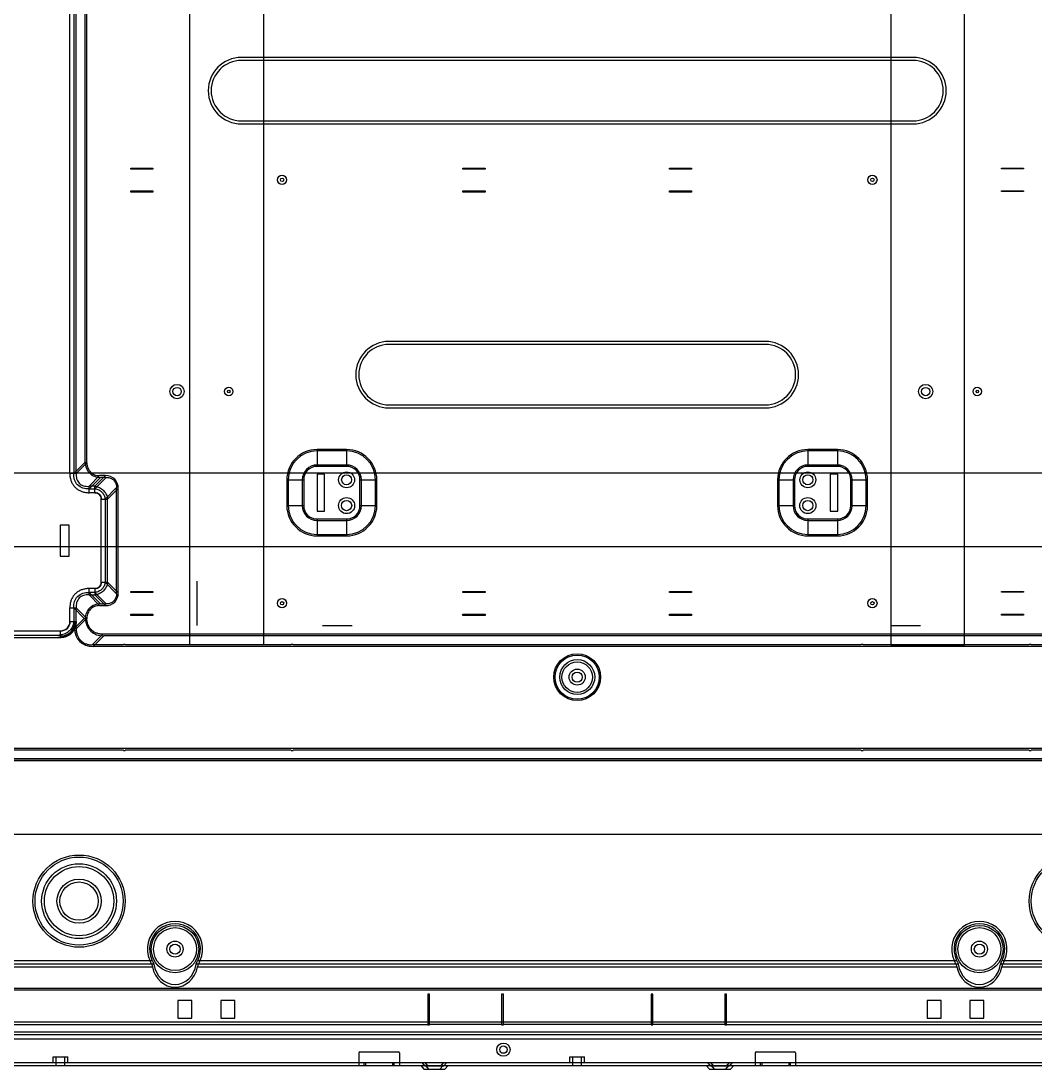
# Model space of a CAD drawing. Header units: inches. Extents: x 67335 to 69337, y -6743 to -3973.
# Drawn here: x 68169.8 to 68444.6, y -5474.6 to -5190.4 of the extents above; entities that cross this region are included whole.
import ezdxf

# ---------------------------------------------------------------- set-up
doc = ezdxf.new("R2010")
doc.units = ezdxf.units.IN
doc.header["$LTSCALE"] = 2.574606
doc.header["$MEASUREMENT"] = 0
doc.layers.get('0').update_dxf_attribs({"linetype": 'CONTINUOUS'})

msp = doc.modelspace()

# ---------------------------------------------------------------- linework, layer by layer
at = {"color": 1}
for p, q in [((68215.54, -5359.57), (68215.54, -4756.05)), ((68235.54, -4756.05), (68235.54, -5359.57)), ((68405.54, -4756.05), (68405.54, -5359.57)), ((68425.54, -5359.57), (68425.54, -4756.05)), ((67676.54, -5312.96), (68960.54, -5312.96)), ((68960.54, -5332.96), (67676.54, -5332.96)), ((68235.54, -5359.57), (68215.54, -5359.57)), ((68405.54, -5359.57), (68425.54, -5359.57)), ((68774.63, -5390.92), (67866.45, -5390.92)), ((67866.45, -5410.92), (68774.63, -5410.92))]:
    msp.add_line(p, q, dxfattribs=at)
at = {"linetype": 'Continuous'}
for p, q in [((68183.04, -5313.1), (68183.04, -5149.5)), ((68184.08, -5149.5), (68184.08, -5313.1)), ((68184.77, -5313.1), (68184.77, -5149.5)), ((68187.19, -5309.99), (68187.19, -5152.61)), ((68187.65, -5310.22), (68187.65, -5152.38)), ((68411.54, -5200.3), (68229.54, -5200.3)), ((68411.54, -5201.1), (68229.54, -5201.1)), ((68229.54, -5217.5), (68411.54, -5217.5)), ((68229.54, -5218.3), (68411.54, -5218.3)), ((68199.56, -5230.28), (68205.56, -5230.28)), ((68199.56, -5230.58), (68199.56, -5230.28)), ((68205.56, -5230.58), (68199.56, -5230.58)), ((68205.56, -5230.28), (68205.56, -5230.58)), ((68289.56, -5230.28), (68295.56, -5230.28)), ((68289.56, -5230.58), (68289.56, -5230.28)), ((68295.56, -5230.58), (68289.56, -5230.58)), ((68295.56, -5230.28), (68295.56, -5230.58)), ((68345.51, -5230.28), (68351.51, -5230.28)), ((68345.51, -5230.58), (68345.51, -5230.28)), ((68351.51, -5230.58), (68345.51, -5230.58)), ((68351.51, -5230.28), (68351.51, -5230.58)), ((68435.51, -5230.28), (68441.51, -5230.28)), ((68435.51, -5230.48), (68435.51, -5230.28)), ((68441.51, -5230.48), (68435.51, -5230.48)), ((68441.51, -5230.28), (68441.51, -5230.48)), ((68199.56, -5236.48), (68205.56, -5236.48)), ((68199.56, -5236.78), (68199.56, -5236.48)), ((68205.56, -5236.78), (68199.56, -5236.78)), ((68205.56, -5236.48), (68205.56, -5236.78)), ((68289.56, -5236.48), (68295.56, -5236.48)), ((68289.56, -5236.78), (68289.56, -5236.48)), ((68295.56, -5236.78), (68289.56, -5236.78)), ((68295.56, -5236.48), (68295.56, -5236.78)), ((68345.51, -5236.48), (68351.51, -5236.48)), ((68345.51, -5236.78), (68345.51, -5236.48)), ((68351.51, -5236.78), (68345.51, -5236.78)), ((68351.51, -5236.48), (68351.51, -5236.78)), ((68435.51, -5236.48), (68441.51, -5236.48)), ((68435.51, -5236.68), (68435.51, -5236.48)), ((68441.51, -5236.68), (68435.51, -5236.68)), ((68441.51, -5236.48), (68441.51, -5236.68)), ((68371.54, -5277.3), (68269.54, -5277.3)), ((68371.54, -5278.1), (68269.54, -5278.1)), ((68269.54, -5294.5), (68371.54, -5294.5)), ((68269.54, -5295.3), (68371.54, -5295.3)), ((68258.04, -5306.6), (68250.04, -5306.6)), ((68250.04, -5306.6), (68250.04, -5311.17)), ((68258.04, -5306.98), (68250.04, -5306.98)), ((68258.04, -5306.6), (68258.04, -5311.17)), ((68391.04, -5306.6), (68383.04, -5306.6)), ((68383.04, -5306.6), (68383.04, -5311.17)), ((68391.04, -5306.98), (68383.04, -5306.98)), ((68391.04, -5306.6), (68391.04, -5311.17)), ((68187.19, -5309.99), (68184.08, -5313.1)), ((68184.77, -5313.1), (68187.65, -5310.22)), ((68258.04, -5310.8), (68250.04, -5310.8)), ((68391.04, -5310.8), (68383.04, -5310.8)), ((68184.77, -5313.1), (68183.04, -5313.1)), ((68258.04, -5311.17), (68250.04, -5311.17)), ((68252.04, -5313.3), (68250.04, -5313.3)), ((68250.04, -5313.3), (68250.04, -5323.3)), ((68252.04, -5323.3), (68252.04, -5313.3)), ((68391.04, -5311.17), (68383.04, -5311.17)), ((68391.14, -5313.3), (68389.14, -5313.3)), ((68389.14, -5313.3), (68389.14, -5323.3)), ((68391.14, -5323.3), (68391.14, -5313.3)), ((68191.12, -5313.68), (68188.23, -5316.57)), ((68188.23, -5317.26), (68191.35, -5314.14)), ((68189.8, -5316.57), (68192.69, -5313.68)), ((68192.92, -5314.14), (68189.8, -5317.26)), ((68192.69, -5313.68), (68191.12, -5313.68)), ((68192.92, -5314.14), (68191.35, -5314.14)), ((68241.84, -5314.8), (68246.41, -5314.8)), ((68241.84, -5314.8), (68241.84, -5321.8)), ((68242.21, -5314.8), (68242.21, -5321.8)), ((68246.04, -5314.8), (68246.04, -5321.8)), ((68246.41, -5314.8), (68246.41, -5321.8)), ((68261.66, -5314.8), (68266.23, -5314.8)), ((68261.66, -5321.8), (68261.66, -5314.8)), ((68262.04, -5321.8), (68262.04, -5314.8)), ((68265.86, -5321.8), (68265.86, -5314.8)), ((68266.23, -5321.8), (68266.23, -5314.8)), ((68374.84, -5314.8), (68379.41, -5314.8)), ((68374.84, -5314.8), (68374.84, -5321.8)), ((68375.21, -5314.8), (68375.21, -5321.8)), ((68379.04, -5314.8), (68379.04, -5321.8)), ((68379.41, -5314.8), (68379.41, -5321.8)), ((68394.66, -5314.8), (68399.23, -5314.8)), ((68394.66, -5321.8), (68394.66, -5314.8)), ((68395.04, -5321.8), (68395.04, -5314.8)), ((68398.86, -5321.8), (68398.86, -5314.8)), ((68399.23, -5321.8), (68399.23, -5314.8)), ((68189.8, -5316.57), (68188.23, -5316.57)), ((68188.23, -5318.3), (68188.23, -5316.57)), ((68188.23, -5317.26), (68189.8, -5317.26)), ((68189.8, -5318.3), (68188.23, -5318.3)), ((68189.8, -5318.3), (68189.8, -5316.57)), ((68192.58, -5320.03), (68195.69, -5316.91)), ((68196.15, -5317.14), (68193.27, -5320.03)), ((68195.69, -5345.69), (68195.69, -5316.91)), ((68196.15, -5345.45), (68196.15, -5317.14)), ((68191.54, -5320.03), (68193.27, -5320.03)), ((68191.54, -5342.57), (68191.54, -5320.03)), ((68192.58, -5320.03), (68192.58, -5342.57)), ((68193.27, -5342.57), (68193.27, -5320.03)), ((68241.84, -5321.8), (68246.41, -5321.8)), ((68261.66, -5321.8), (68266.23, -5321.8)), ((68374.84, -5321.8), (68379.41, -5321.8)), ((68394.66, -5321.8), (68399.23, -5321.8)), ((68250.04, -5323.3), (68252.04, -5323.3)), ((68389.14, -5323.3), (68391.14, -5323.3)), ((68182.84, -5327.1), (68180.44, -5327.1)), ((68180.44, -5327.1), (68180.44, -5335.5)), ((68182.84, -5335.5), (68182.84, -5327.1)), ((68250.04, -5325.43), (68258.04, -5325.43)), ((68250.04, -5325.43), (68250.04, -5330)), ((68250.04, -5325.8), (68258.04, -5325.8)), ((68258.04, -5325.43), (68258.04, -5330)), ((68383.04, -5325.43), (68391.04, -5325.43)), ((68383.04, -5325.43), (68383.04, -5330)), ((68383.04, -5325.8), (68391.04, -5325.8)), ((68391.04, -5325.43), (68391.04, -5330)), ((68250.04, -5329.62), (68258.04, -5329.62)), ((68250.04, -5330), (68258.04, -5330)), ((68383.04, -5329.62), (68391.04, -5329.62)), ((68383.04, -5330), (68391.04, -5330)), ((68180.44, -5335.5), (68182.84, -5335.5)), ((68189.8, -5344.3), (68188.23, -5344.3)), ((68188.23, -5346.03), (68188.23, -5344.3)), ((68189.8, -5344.3), (68189.8, -5346.03)), ((68191.54, -5342.57), (68193.27, -5342.57)), ((68195.69, -5345.69), (68192.58, -5342.57)), ((68193.27, -5342.57), (68196.15, -5345.45)), ((68189.8, -5345.34), (68188.23, -5345.34)), ((68191.35, -5348.46), (68188.23, -5345.34)), ((68188.23, -5346.03), (68189.8, -5346.03)), ((68188.23, -5346.03), (68191.12, -5348.92)), ((68189.8, -5345.34), (68192.92, -5348.46)), ((68192.69, -5348.92), (68189.8, -5346.03)), ((68199.56, -5345.07), (68205.56, -5345.07)), ((68199.56, -5345.37), (68199.56, -5345.07)), ((68205.56, -5345.37), (68199.56, -5345.37)), ((68205.56, -5345.07), (68205.56, -5345.37)), ((68289.56, -5345.07), (68295.56, -5345.07)), ((68289.56, -5345.37), (68289.56, -5345.07)), ((68295.56, -5345.37), (68289.56, -5345.37)), ((68295.56, -5345.07), (68295.56, -5345.37)), ((68345.51, -5345.07), (68351.51, -5345.07)), ((68345.51, -5345.37), (68345.51, -5345.07)), ((68351.51, -5345.37), (68345.51, -5345.37)), ((68351.51, -5345.07), (68351.51, -5345.37)), ((68435.51, -5345.07), (68441.51, -5345.07)), ((68435.51, -5345.27), (68435.51, -5345.07)), ((68441.51, -5345.27), (68435.51, -5345.27)), ((68441.51, -5345.07), (68441.51, -5345.27)), ((68183.04, -5349.5), (68184.77, -5349.5)), ((68183.04, -5353.2), (68183.04, -5349.5)), ((68184.08, -5349.5), (68186.95, -5352.37)), ((68184.08, -5349.5), (68184.08, -5353.2)), ((68187.65, -5352.38), (68184.77, -5349.5)), ((68184.77, -5355.24), (68184.77, -5349.5)), ((68191.12, -5348.92), (68192.69, -5348.92)), ((68191.35, -5348.46), (68192.92, -5348.46)), ((68183.04, -5353.2), (68184.77, -5353.2)), ((68184.31, -5353.43), (68184.08, -5353.2)), ((68186.95, -5352.37), (68184.31, -5355.01)), ((68184.31, -5353.43), (68184.31, -5355.01)), ((68184.77, -5355.24), (68187.65, -5352.35)), ((68186.95, -5352.37), (68187.11, -5352.37)), ((68199.56, -5351.27), (68205.56, -5351.27)), ((68199.56, -5351.57), (68199.56, -5351.27)), ((68205.56, -5351.57), (68199.56, -5351.57)), ((68205.56, -5351.27), (68205.56, -5351.57)), ((68289.56, -5351.27), (68295.56, -5351.27)), ((68289.56, -5351.57), (68289.56, -5351.27)), ((68295.56, -5351.57), (68289.56, -5351.57)), ((68295.56, -5351.27), (68295.56, -5351.57)), ((68345.51, -5351.27), (68351.51, -5351.27)), ((68345.51, -5351.57), (68345.51, -5351.27)), ((68351.51, -5351.57), (68345.51, -5351.57)), ((68351.51, -5351.27), (68351.51, -5351.57)), ((68435.51, -5351.27), (68441.51, -5351.27)), ((68435.51, -5351.47), (68435.51, -5351.27)), ((68441.51, -5351.47), (68435.51, -5351.47)), ((68441.51, -5351.27), (68441.51, -5351.47)), ((68180.44, -5355.8), (68160.63, -5355.8)), ((68180.44, -5355.8), (68180.44, -5357.53)), ((68160.63, -5357.53), (68180.44, -5357.53)), ((68179.76, -5356.98), (68161.31, -5356.98)), ((68191.99, -5356.68), (68189.1, -5359.57)), ((68189.33, -5360.03), (68192.22, -5357.14)), ((68449.09, -5356.68), (68191.99, -5356.68)), ((68448.86, -5357.14), (68192.22, -5357.14)), ((68197.54, -5359.57), (68189.1, -5359.57)), ((68451.74, -5360.03), (68189.33, -5360.03)), ((68197.54, -5359.39), (68198.04, -5359.39)), ((68243.04, -5359.57), (68198.04, -5359.57)), ((68243.04, -5359.39), (68243.54, -5359.39)), ((68397.54, -5359.57), (68243.54, -5359.57)), ((68397.54, -5359.39), (68398.04, -5359.39)), ((68443.04, -5359.57), (68398.04, -5359.57)), ((68443.04, -5359.39), (68443.54, -5359.39)), ((68451.97, -5359.57), (68443.54, -5359.57)), ((68009.63, -5388.03), (68197.54, -5388.03)), ((68009.77, -5387.57), (68631.3, -5387.57)), ((68197.54, -5388.2), (68198.04, -5388.2)), ((68198.04, -5388.03), (68243.04, -5388.03)), ((68243.04, -5388.2), (68243.54, -5388.2)), ((68243.54, -5388.03), (68397.54, -5388.03)), ((68397.54, -5388.2), (68398.04, -5388.2)), ((68398.04, -5388.03), (68443.04, -5388.03)), ((68443.04, -5388.2), (68443.54, -5388.2)), ((68443.54, -5388.03), (68631.44, -5388.03)), ((68629.63, -5390.92), (68011.45, -5390.92)), ((68629.48, -5390.46), (68011.59, -5390.46)), ((68205.81, -5446.14), (68006.08, -5446.14)), ((68006.34, -5446.83), (68205.42, -5446.83)), ((68006.34, -5446.83), (68205.42, -5446.83)), ((68006.51, -5445.1), (68205.37, -5445.1)), ((68423.81, -5446.14), (68217.27, -5446.14)), ((68217.65, -5446.83), (68423.42, -5446.83)), ((68217.65, -5446.83), (68423.42, -5446.83)), ((68217.7, -5445.1), (68423.37, -5445.1)), ((68634.99, -5446.14), (68435.27, -5446.14)), ((68435.65, -5446.83), (68634.73, -5446.83)), ((68435.65, -5446.83), (68634.73, -5446.83)), ((68435.7, -5445.1), (68634.56, -5445.1)), ((67624.14, -5452.61), (69016.93, -5452.61)), ((67624.14, -5452.61), (69016.93, -5452.61)), ((67624, -5453.07), (69017.07, -5453.07)), ((67624, -5453.07), (69017.07, -5453.07)), ((68280.54, -5454.3), (68280.04, -5454.3)), ((68280.04, -5454.3), (68280.04, -5462.57)), ((68280.54, -5454.3), (68280.04, -5454.3)), ((68280.04, -5454.3), (68280.04, -5462.57)), ((68280.54, -5462.57), (68280.54, -5454.3)), ((68280.54, -5462.57), (68280.54, -5454.3)), ((68300.54, -5454.3), (68300.04, -5454.3)), ((68300.04, -5454.3), (68300.04, -5462.57)), ((68300.54, -5454.3), (68300.04, -5454.3)), ((68300.04, -5454.3), (68300.04, -5462.57)), ((68300.54, -5462.57), (68300.54, -5454.3)), ((68300.54, -5462.57), (68300.54, -5454.3)), ((68341.04, -5454.3), (68340.54, -5454.3)), ((68340.54, -5454.3), (68340.54, -5462.57)), ((68341.04, -5454.3), (68340.54, -5454.3)), ((68340.54, -5454.3), (68340.54, -5462.57)), ((68341.04, -5462.57), (68341.04, -5454.3)), ((68341.04, -5462.57), (68341.04, -5454.3)), ((68361.04, -5454.3), (68360.54, -5454.3)), ((68360.54, -5454.3), (68360.54, -5462.57)), ((68361.04, -5454.3), (68360.54, -5454.3)), ((68360.54, -5454.3), (68360.54, -5462.57)), ((68361.04, -5462.57), (68361.04, -5454.3)), ((68361.04, -5462.57), (68361.04, -5454.3)), ((67609.86, -5462.49), (68280.04, -5462.49)), ((69020.61, -5461.88), (67620.46, -5461.88)), ((69020.61, -5461.88), (67620.46, -5461.88)), ((68280.04, -5462.57), (68280.54, -5462.57)), ((68280.04, -5462.57), (68280.54, -5462.57)), ((68300.04, -5462.49), (68280.54, -5462.49)), ((68300.04, -5462.49), (68280.54, -5462.49)), ((68300.04, -5462.57), (68300.54, -5462.57)), ((68300.04, -5462.57), (68300.54, -5462.57)), ((68340.54, -5462.49), (68300.54, -5462.49)), ((68340.54, -5462.49), (68300.54, -5462.49)), ((68340.54, -5462.57), (68341.04, -5462.57)), ((68340.54, -5462.57), (68341.04, -5462.57)), ((68360.54, -5462.49), (68341.04, -5462.49)), ((68360.54, -5462.49), (68341.04, -5462.49)), ((68360.54, -5462.57), (68361.04, -5462.57)), ((68360.54, -5462.57), (68361.04, -5462.57)), ((68361.04, -5462.49), (69031.21, -5462.49)), ((68361.04, -5462.49), (69031.21, -5462.49)), ((67613.54, -5464.48), (69027.54, -5464.48)), ((69027.54, -5465.26), (67613.54, -5465.26)), ((69027.54, -5466.42), (67613.54, -5466.42)), ((68261.59, -5469.86), (68272.08, -5469.86)), ((68368.99, -5469.86), (68379.48, -5469.86)), ((67607.64, -5472.76), (69033.44, -5472.76)), ((68178.56, -5471.26), (68182.51, -5471.26)), ((68178.56, -5472.76), (68178.56, -5471.26)), ((68179.36, -5473.56), (68179.36, -5471.26)), ((68181.71, -5473.56), (68181.71, -5471.26)), ((68182.51, -5472.76), (68182.51, -5471.26)), ((68261.34, -5470.16), (68261.34, -5473.56)), ((68262.84, -5473.56), (68262.84, -5472.76)), ((68263.14, -5472.76), (68263.14, -5473.56)), ((68270.54, -5473.56), (68270.54, -5472.76)), ((68270.84, -5472.76), (68270.84, -5473.56)), ((68272.34, -5470.16), (68272.34, -5473.56)), ((68279.34, -5473.76), (68278.5, -5472.76)), ((68279.26, -5472.76), (68280.1, -5473.76)), ((68283.57, -5473.76), (68284.41, -5472.76)), ((68285.18, -5472.76), (68284.34, -5473.76)), ((68318.56, -5471.26), (68322.51, -5471.26)), ((68318.56, -5472.76), (68318.56, -5471.26)), ((68318.56, -5471.26), (68322.51, -5471.26)), ((68318.56, -5472.76), (68318.56, -5471.26)), ((68319.36, -5473.56), (68319.36, -5471.26)), ((68319.36, -5473.56), (68319.36, -5471.26)), ((68321.71, -5473.56), (68321.71, -5471.26)), ((68321.71, -5473.56), (68321.71, -5471.26)), ((68322.51, -5472.76), (68322.51, -5471.26)), ((68322.51, -5472.76), (68322.51, -5471.26)), ((68356.74, -5473.76), (68355.9, -5472.76)), ((68356.66, -5472.76), (68357.5, -5473.76)), ((68360.97, -5473.76), (68361.81, -5472.76)), ((68362.58, -5472.76), (68361.74, -5473.76)), ((68368.74, -5470.16), (68368.74, -5473.56)), ((68370.24, -5473.56), (68370.24, -5472.76)), ((68370.54, -5472.76), (68370.54, -5473.56)), ((68377.94, -5473.56), (68377.94, -5472.76)), ((68378.24, -5472.76), (68378.24, -5473.56)), ((68379.74, -5470.16), (68379.74, -5473.56)), ((67612.14, -5473.56), (69028.94, -5473.56)), ((68278.12, -5473.56), (68278.96, -5474.56)), ((68278.96, -5474.56), (68284.71, -5474.56)), ((68284.34, -5473.76), (68279.34, -5473.76)), ((68280.34, -5474.56), (68279.5, -5473.56)), ((68284.17, -5473.56), (68283.33, -5474.56)), ((68285.55, -5473.56), (68284.71, -5474.56)), ((68355.52, -5473.56), (68356.36, -5474.56)), ((68356.36, -5474.56), (68362.11, -5474.56)), ((68361.74, -5473.76), (68356.74, -5473.76)), ((68357.74, -5474.56), (68356.9, -5473.56)), ((68361.57, -5473.56), (68360.73, -5474.56)), ((68362.95, -5473.56), (68362.11, -5474.56))]:
    msp.add_line(p, q, dxfattribs=at)
at = {"color": 6}
for p, q in [((68217.54, -5354.27), (68217.54, -5342.27)), ((68251.54, -5354.27), (68259.54, -5354.27)), ((68405.54, -5354.27), (68413.54, -5354.27)), ((67866.45, -5390.92), (68774.63, -5390.92)), ((67866.45, -5410.92), (68774.63, -5410.92))]:
    msp.add_line(p, q, dxfattribs=at)
at = {"color": 0, "linetype": 'Continuous'}
for p, q in [((68216.14, -5456), (68212.34, -5456)), ((68212.34, -5456), (68212.34, -5460.8)), ((68216.14, -5456), (68212.34, -5456)), ((68212.34, -5456), (68212.34, -5460.8)), ((68216.14, -5460.8), (68216.14, -5456)), ((68216.14, -5460.8), (68216.14, -5456)), ((68227.74, -5456), (68223.94, -5456)), ((68223.94, -5456), (68223.94, -5460.8)), ((68227.74, -5456), (68223.94, -5456)), ((68223.94, -5456), (68223.94, -5460.8)), ((68227.74, -5460.8), (68227.74, -5456)), ((68227.74, -5460.8), (68227.74, -5456)), ((68419.14, -5456), (68415.34, -5456)), ((68415.34, -5456), (68415.34, -5460.8)), ((68419.14, -5456), (68415.34, -5456)), ((68415.34, -5456), (68415.34, -5460.8)), ((68419.14, -5460.8), (68419.14, -5456)), ((68419.14, -5460.8), (68419.14, -5456)), ((68430.74, -5456), (68426.94, -5456)), ((68426.94, -5456), (68426.94, -5460.8)), ((68430.74, -5456), (68426.94, -5456)), ((68426.94, -5456), (68426.94, -5460.8)), ((68430.74, -5460.8), (68430.74, -5456)), ((68430.74, -5460.8), (68430.74, -5456)), ((68212.34, -5460.8), (68216.14, -5460.8)), ((68212.34, -5460.8), (68216.14, -5460.8)), ((68223.94, -5460.8), (68227.74, -5460.8)), ((68223.94, -5460.8), (68227.74, -5460.8)), ((68415.34, -5460.8), (68419.14, -5460.8)), ((68415.34, -5460.8), (68419.14, -5460.8)), ((68426.94, -5460.8), (68430.74, -5460.8)), ((68426.94, -5460.8), (68430.74, -5460.8))]:
    msp.add_line(p, q, dxfattribs=at)
at = {"linetype": 'Continuous'}
for centre, radius in [((68240.54, -5233.48), 1.25), ((68240.54, -5233.48), 0.45), ((68400.54, -5233.48), 1.25), ((68400.54, -5233.48), 0.45), ((68212.1, -5290.88), 1.93), ((68212.1, -5290.88), 1.13), ((68226.1, -5290.88), 1.15), ((68226.1, -5290.88), 0.35), ((68414.97, -5290.88), 1.93), ((68414.97, -5290.88), 1.13), ((68428.97, -5290.88), 1.15), ((68428.97, -5290.88), 0.35), ((68258.04, -5314.8), 2.15), ((68258.04, -5314.8), 1.35), ((68383.04, -5314.8), 2.15), ((68383.04, -5314.8), 1.35), ((68258.04, -5321.8), 2.18), ((68258.04, -5321.8), 1.38), ((68383.04, -5321.8), 2.18), ((68383.04, -5321.8), 1.38), ((68240.54, -5348.27), 1.25), ((68400.54, -5348.27), 1.25), ((68240.54, -5348.27), 0.45), ((68400.54, -5348.27), 0.45), ((68320.54, -5368.3), 6.35), ((68320.54, -5368.3), 5.97), ((68320.54, -5368.3), 4.74), ((68320.54, -5368.3), 4.13), ((68320.54, -5368.3), 2.18), ((68320.54, -5368.3), 1.38), ((68185.54, -5429.04), 12.5), ((68185.54, -5429.04), 11.94), ((68455.54, -5429.04), 12.5), ((68455.54, -5429.04), 11.94), ((68185.54, -5429.04), 10.14), ((68185.54, -5429.04), 9.39), ((68185.54, -5429.04), 6), ((68185.54, -5429.04), 5.2), ((68211.54, -5442.04), 6.43), ((68429.54, -5442.04), 6.43), ((68211.54, -5442.04), 5.81), ((68429.54, -5442.04), 5.81), ((68211.54, -5442.04), 2.18), ((68211.54, -5442.04), 1.38), ((68429.54, -5442.04), 2.18), ((68429.54, -5442.04), 1.38), ((68300.54, -5469.3), 1.8), ((68300.54, -5469.3), 1)]:
    msp.add_circle(centre, radius, dxfattribs=at)
at = {"color": 7, "linetype": 'Continuous'}
for radius in [5.97, 4.13, 2.18, 1.38]:
    msp.add_circle((68320.54, -5368.3), radius, dxfattribs=at)
at = {"linetype": 'Continuous'}
for centre, radius, start, end in [((68229.54, -5209.3), 9, 90, 270), ((68229.54, -5209.3), 8.2, 90, 270), ((68411.54, -5209.3), 9, 270, 90), ((68411.54, -5209.3), 8.2, 270, 90), ((68269.54, -5286.3), 9, 90, 270), ((68269.54, -5286.3), 8.2, 90, 270), ((68371.54, -5286.3), 9, 270, 90), ((68371.54, -5286.3), 8.2, 270, 90), ((68250.04, -5314.8), 8.2, 90, 180), ((68250.04, -5314.8), 7.82, 90, 180), ((68258.04, -5314.8), 8.2, 0, 90), ((68258.04, -5314.8), 7.82, 0, 90), ((68383.04, -5314.8), 8.2, 90, 180), ((68383.04, -5314.8), 7.82, 90, 180), ((68391.04, -5314.8), 8.2, 0, 90), ((68391.04, -5314.8), 7.82, 0, 90), ((68250.04, -5314.8), 4, 90, 180), ((68258.04, -5314.8), 4, 0, 90), ((68383.04, -5314.8), 4, 90, 180), ((68391.04, -5314.8), 4, 0, 90), ((68250.04, -5314.8), 3.63, 90, 180), ((68258.04, -5314.8), 3.63, 0, 90), ((68383.04, -5314.8), 3.63, 90, 180), ((68391.04, -5314.8), 3.63, 0, 90), ((68250.04, -5321.8), 8.2, 180, 270), ((68250.04, -5321.8), 7.82, 180, 270), ((68250.04, -5321.8), 4, 180, 270), ((68250.04, -5321.8), 3.63, 180, 270), ((68258.04, -5321.8), 8.2, 270, 360), ((68258.04, -5321.8), 7.82, 270, 360), ((68258.04, -5321.8), 4, 270, 360), ((68258.04, -5321.8), 3.63, 270, 360), ((68383.04, -5321.8), 8.2, 180, 270), ((68383.04, -5321.8), 7.82, 180, 270), ((68383.04, -5321.8), 4, 180, 270), ((68383.04, -5321.8), 3.63, 180, 270), ((68391.04, -5321.8), 8.2, 270, 360), ((68391.04, -5321.8), 7.82, 270, 360), ((68391.04, -5321.8), 4, 270, 360), ((68391.04, -5321.8), 3.63, 270, 360), ((68211.54, -5442.04), 7.5, 335.9068, 204.0932), ((68211.54, -5442.04), 6.89, 333.6014, 206.3986), ((68429.54, -5442.04), 7.5, 335.9068, 204.0932), ((68429.54, -5442.04), 6.89, 333.6014, 206.3986), ((68261.64, -5470.16), 0.3, 90, 180), ((68272.04, -5470.16), 0.3, 0, 90), ((68369.04, -5470.16), 0.3, 90, 180), ((68379.44, -5470.16), 0.3, 0, 90)]:
    msp.add_arc(centre, radius, start, end, dxfattribs=at)
for centre, major_axis, ratio, start_param, end_param in [((68191.54, -5318.3), (3.65, 3.65), 0.774597, -0.659058, 0.659058), ((68191.54, -5344.3), (3.65, -3.65), 0.774597, -0.659058, 0.659058), ((68179.46, -5352.22), (-3.83, 3.83), 0.774597, -3.990301, -2.482535), ((68193.89, -5350.45), (-5.29, -5.29), 0.774597, -0.618961, 0.659058), ((68191, -5353.33), (5.29, 5.29), 0.774597, 2.482535, 3.800651), ((68211.54, -5445.32), (0, 7.06), 0.885782, -4.496285, -1.786901), ((68211.54, -5445.32), (0, 7.06), 0.885782, -4.496285, -1.786901), ((68211.54, -5445.08), (0, 6.56), 0.885782, -4.550235, -1.732951), ((68429.54, -5445.32), (0, 7.06), 0.885782, -4.496285, -1.786901), ((68429.54, -5445.32), (0, 7.06), 0.885782, -4.496285, -1.786901), ((68429.54, -5445.08), (0, 6.56), 0.885782, -4.550235, -1.732951)]:
    msp.add_ellipse(centre, major_axis=major_axis, ratio=ratio, start_param=start_param, end_param=end_param, dxfattribs=at)
for points, knots in [([(68187.19, -5309.99), (68187.19, -5310.58), (68187.39, -5311.72), (68188.33, -5313.12), (68189.73, -5313.97), (68190.8, -5314.14), (68191.35, -5314.14)], [0, 0, 0, 0, 0.271185, 0.514177, 0.748729, 1, 1, 1, 1]), ([(68187.65, -5310.22), (68187.65, -5310.47), (68187.7, -5310.96), (68187.89, -5311.64), (68188.2, -5312.23), (68188.61, -5312.73), (68189.11, -5313.14), (68189.7, -5313.44), (68190.38, -5313.64), (68190.87, -5313.68), (68191.12, -5313.68)], [0, 0, 0, 0, 0.13846, 0.265311, 0.384583, 0.500028, 0.615446, 0.734718, 0.861546, 1, 1, 1, 1]), ([(68183.04, -5313.1), (68183.04, -5313.43), (68183.08, -5314.07), (68183.31, -5314.99), (68183.68, -5315.82), (68184.17, -5316.54), (68184.78, -5317.15), (68185.5, -5317.65), (68186.33, -5318.02), (68187.25, -5318.25), (68187.9, -5318.3), (68188.23, -5318.3)], [0, 0, 0, 0, 0.119033, 0.233199, 0.342591, 0.447588, 0.550202, 0.654772, 0.764198, 0.879187, 1, 1, 1, 1]), ([(68188.23, -5317.26), (68187.67, -5317.29), (68186.53, -5317.17), (68185.04, -5316.29), (68184.17, -5314.8), (68184.05, -5313.66), (68184.08, -5313.1)], [0, 0, 0, 0, 0.252375, 0.5, 0.747625, 1, 1, 1, 1]), ([(68184.77, -5313.1), (68184.72, -5313.59), (68184.77, -5314.56), (68185.49, -5315.85), (68186.78, -5316.56), (68187.75, -5316.61), (68188.23, -5316.57)], [0, 0, 0, 0, 0.25602, 0.5, 0.74398, 1, 1, 1, 1]), ([(68192.92, -5314.14), (68193.31, -5314.14), (68194.07, -5314.27), (68195, -5314.89), (68195.58, -5315.82), (68195.69, -5316.55), (68195.69, -5316.91)], [0, 0, 0, 0, 0.268736, 0.511078, 0.746903, 1, 1, 1, 1]), ([(68189.8, -5316.57), (68190.25, -5316.62), (68191.12, -5316.86), (68192.21, -5317.64), (68192.98, -5318.74), (68193.22, -5319.6), (68193.27, -5320.03)], [0, 0, 0, 0, 0.253893, 0.50294, 0.750441, 1, 1, 1, 1]), ([(68189.8, -5317.26), (68190.17, -5317.29), (68190.87, -5317.47), (68191.76, -5318.09), (68192.37, -5318.97), (68192.55, -5319.67), (68192.58, -5320.03)], [0, 0, 0, 0, 0.256265, 0.501739, 0.746309, 1, 1, 1, 1]), ([(68188.23, -5344.3), (68187.91, -5344.3), (68187.26, -5344.35), (68186.35, -5344.57), (68185.52, -5344.94), (68184.79, -5345.43), (68184.18, -5346.04), (68183.69, -5346.76), (68183.32, -5347.59), (68183.09, -5348.52), (68183.04, -5349.16), (68183.04, -5349.5)], [0, 0, 0, 0, 0.119026, 0.233184, 0.342573, 0.447575, 0.550199, 0.654773, 0.764196, 0.879183, 1, 1, 1, 1]), ([(68193.27, -5342.57), (68193.22, -5343.01), (68192.97, -5343.88), (68192.19, -5344.97), (68191.1, -5345.74), (68190.24, -5345.98), (68189.8, -5346.03)], [0, 0, 0, 0, 0.253893, 0.50294, 0.750441, 1, 1, 1, 1]), ([(68192.58, -5342.57), (68192.55, -5342.93), (68192.37, -5343.64), (68191.75, -5344.52), (68190.86, -5345.13), (68190.16, -5345.31), (68189.8, -5345.34)], [0, 0, 0, 0, 0.256265, 0.501739, 0.746309, 1, 1, 1, 1]), ([(68184.08, -5349.5), (68184.05, -5348.93), (68184.17, -5347.8), (68185.04, -5346.31), (68186.53, -5345.43), (68187.67, -5345.31), (68188.23, -5345.34)], [0, 0, 0, 0, 0.252375, 0.5, 0.747625, 1, 1, 1, 1]), ([(68188.23, -5346.03), (68187.75, -5345.99), (68186.78, -5346.04), (68185.49, -5346.75), (68184.77, -5348.04), (68184.72, -5349.01), (68184.77, -5349.5)], [0, 0, 0, 0, 0.25602, 0.5, 0.74398, 1, 1, 1, 1]), ([(68195.69, -5345.69), (68195.69, -5346.08), (68195.56, -5346.83), (68194.94, -5347.77), (68194.01, -5348.34), (68193.29, -5348.46), (68192.92, -5348.46)], [0, 0, 0, 0, 0.268736, 0.511078, 0.746903, 1, 1, 1, 1]), ([(68191.35, -5348.46), (68190.78, -5348.46), (68189.68, -5348.64), (68188.31, -5349.51), (68187.43, -5350.82), (68187.22, -5351.85), (68187.2, -5352.38)], [0, 0, 0, 0, 0.270036, 0.51379, 0.749335, 1, 1, 1, 1]), ([(68191.12, -5348.92), (68190.87, -5348.92), (68190.38, -5348.96), (68189.7, -5349.16), (68189.11, -5349.46), (68188.61, -5349.87), (68188.2, -5350.36), (68187.9, -5350.95), (68187.7, -5351.63), (68187.65, -5352.12), (68187.65, -5352.37)], [0, 0, 0, 0, 0.138529, 0.265461, 0.38481, 0.500309, 0.615746, 0.734985, 0.861719, 1, 1, 1, 1]), ([(68184.77, -5353.2), (68184.72, -5353.77), (68184.43, -5354.87), (68183.46, -5356.26), (68182.08, -5357.21), (68180.99, -5357.48), (68180.44, -5357.53)], [0, 0, 0, 0, 0.256586, 0.504203, 0.749592, 1, 1, 1, 1]), ([(68180.44, -5357.53), (68180.76, -5357.53), (68181.36, -5357.48), (68182.22, -5357.23), (68182.95, -5356.85), (68183.58, -5356.34), (68184.09, -5355.72), (68184.47, -5354.98), (68184.71, -5354.13), (68184.77, -5353.52), (68184.77, -5353.2)], [0, 0, 0, 0, 0.138781, 0.265569, 0.384871, 0.5001, 0.615484, 0.734587, 0.861304, 1, 1, 1, 1]), ([(68184.08, -5353.2), (68184.05, -5353.69), (68183.83, -5354.63), (68183.02, -5355.81), (68181.84, -5356.6), (68180.91, -5356.81), (68180.44, -5356.84)], [0, 0, 0, 0, 0.259304, 0.503681, 0.746126, 1, 1, 1, 1]), ([(68191.99, -5356.68), (68191.67, -5356.68), (68191.06, -5356.63), (68190.21, -5356.38), (68189.47, -5356), (68188.85, -5355.49), (68188.34, -5354.87), (68187.96, -5354.14), (68187.71, -5353.29), (68187.65, -5352.68), (68187.65, -5352.37)], [0, 0, 0, 0, 0.138844, 0.265709, 0.38508, 0.500361, 0.61576, 0.734834, 0.861463, 1, 1, 1, 1]), ([(68184.77, -5355.24), (68184.77, -5355.55), (68184.82, -5356.16), (68185.07, -5357.01), (68185.45, -5357.75), (68185.96, -5358.38), (68186.58, -5358.89), (68187.32, -5359.27), (68188.17, -5359.51), (68188.78, -5359.57), (68189.1, -5359.57)], [0, 0, 0, 0, 0.138781, 0.26557, 0.384871, 0.500101, 0.615484, 0.734587, 0.861304, 1, 1, 1, 1]), ([(68179.76, -5356.98), (68179.84, -5356.97), (68179.99, -5356.95), (68180.21, -5356.9), (68180.36, -5356.86), (68180.44, -5356.84)], [0, 0, 0, 0, 0.327167, 0.660202, 1, 1, 1, 1]), ([(68204.69, -5445.1), (68204.76, -5445.25), (68204.89, -5445.54), (68205.08, -5445.95), (68205.24, -5446.3), (68205.35, -5446.59), (68205.41, -5446.76), (68205.42, -5446.83)], [0, 0, 0, 0, 0.263985, 0.505595, 0.714271, 0.880524, 1, 1, 1, 1]), ([(68205.37, -5445.1), (68205.41, -5445.19), (68205.5, -5445.36), (68205.61, -5445.61), (68205.72, -5445.86), (68205.79, -5446.03), (68205.81, -5446.14)], [0, 0, 0, 0, 0.267484, 0.508496, 0.715173, 1, 1, 1, 1]), ([(68217.27, -5446.14), (68217.28, -5446.03), (68217.35, -5445.86), (68217.46, -5445.61), (68217.58, -5445.36), (68217.66, -5445.19), (68217.7, -5445.1)], [0, 0, 0, 0, 0.285815, 0.492603, 0.733289, 1, 1, 1, 1]), ([(68217.65, -5446.83), (68217.66, -5446.76), (68217.72, -5446.59), (68217.84, -5446.3), (68218, -5445.95), (68218.18, -5445.54), (68218.32, -5445.25), (68218.38, -5445.1)], [0, 0, 0, 0, 0.120342, 0.28727, 0.496112, 0.737211, 1, 1, 1, 1]), ([(68422.69, -5445.1), (68422.76, -5445.25), (68422.89, -5445.54), (68423.08, -5445.95), (68423.24, -5446.3), (68423.35, -5446.59), (68423.41, -5446.76), (68423.42, -5446.83)], [0, 0, 0, 0, 0.263986, 0.505593, 0.714271, 0.880523, 1, 1, 1, 1]), ([(68423.37, -5445.1), (68423.41, -5445.19), (68423.5, -5445.36), (68423.61, -5445.61), (68423.72, -5445.86), (68423.79, -5446.03), (68423.81, -5446.14)], [0, 0, 0, 0, 0.267484, 0.508495, 0.715173, 1, 1, 1, 1]), ([(68435.27, -5446.14), (68435.28, -5446.03), (68435.35, -5445.86), (68435.46, -5445.61), (68435.58, -5445.36), (68435.66, -5445.19), (68435.7, -5445.1)], [0, 0, 0, 0, 0.285815, 0.492603, 0.733289, 1, 1, 1, 1]), ([(68435.65, -5446.83), (68435.66, -5446.76), (68435.72, -5446.59), (68435.84, -5446.3), (68436, -5445.95), (68436.18, -5445.54), (68436.32, -5445.25), (68436.38, -5445.1)], [0, 0, 0, 0, 0.120342, 0.287271, 0.496115, 0.737213, 1, 1, 1, 1])]:
    msp.add_open_spline(points, degree=3, knots=knots, dxfattribs=at)
for points in [[(68191.54, -5320.03), (68191.54, -5319.56), (68191.2, -5318.64), (68190.28, -5318.3), (68189.8, -5318.3)], [(68189.8, -5318.3), (68190.28, -5318.3), (68191.2, -5318.64), (68191.54, -5319.56), (68191.54, -5320.03)], [(68189.8, -5344.3), (68190.28, -5344.3), (68191.2, -5343.96), (68191.54, -5343.04), (68191.54, -5342.57)], [(68191.54, -5342.57), (68191.54, -5343.04), (68191.2, -5343.96), (68190.28, -5344.3), (68189.8, -5344.3)], [(68180.44, -5355.8), (68181.14, -5355.8), (68182.53, -5355.3), (68183.04, -5353.91), (68183.04, -5353.2)], [(68183.04, -5353.2), (68183.04, -5353.91), (68182.53, -5355.3), (68181.14, -5355.8), (68180.44, -5355.8)]]:
    msp.add_open_spline(points, degree=3, dxfattribs=at)

doc.saveas('drawing.dxf')
